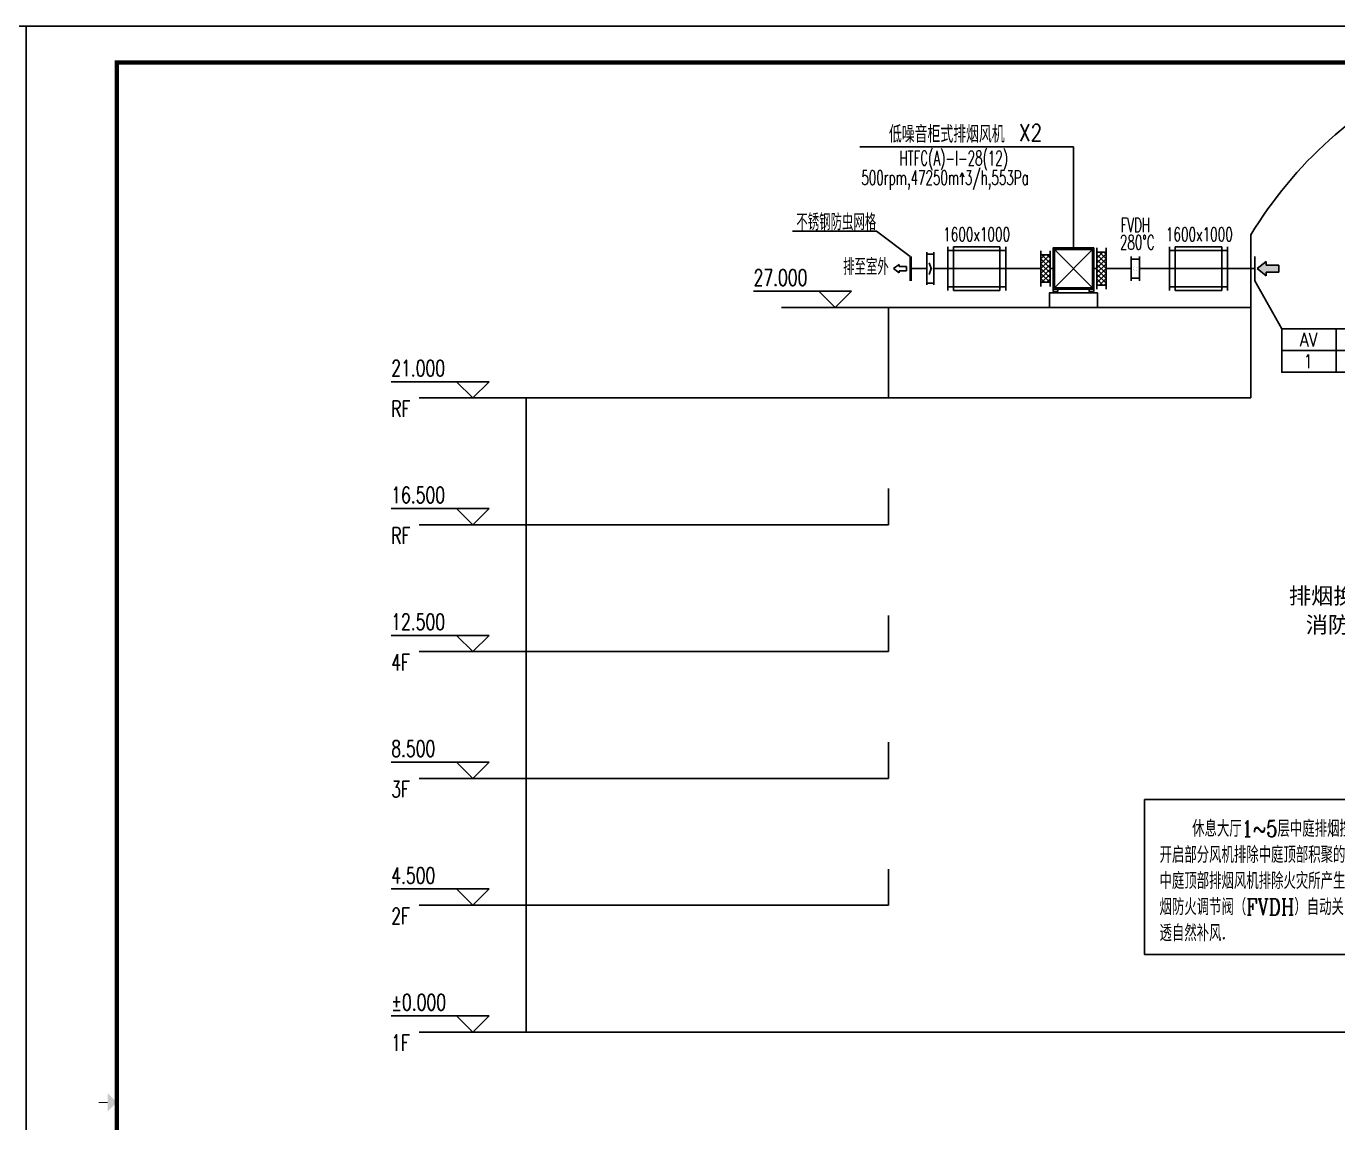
# Model space of a CAD drawing. Extents: x -345393 to -54719, y 203828 to 476815.
# Drawn here: x -177193 to -140995, y 298863 to 329124 of the extents above; entities that cross this region are included whole.
import ezdxf
from ezdxf.enums import TextEntityAlignment as Align

# ---------------------------------------------------------------- set-up
doc = ezdxf.new("R2010")
doc.units = 0
doc.header["$LTSCALE"] = 1000
doc.header["$MEASUREMENT"] = 0
doc.linetypes.add('HIDDEN', pattern=[0.375, 0.25, -0.125])
doc.layers.get('0').update_dxf_attribs({"color": 252, "linetype": 'CONTINUOUS'})
doc.layers.get('Defpoints').update_dxf_attribs({"color": 252, "linetype": 'CONTINUOUS'})
for name, color, linetype in [('PUB_DIM', 252, 'CONTINUOUS'), ('PUB_TEXT', 252, 'CONTINUOUS'), ('WINDOW', 252, 'CONTINUOUS'), ('图框', 252, 'CONTINUOUS'), ('暖通-风-法兰', 2, 'CONTINUOUS'), ('暖通-风-管径', 201, 'CONTINUOUS'), ('暖通-风-设备', 40, 'CONTINUOUS'), ('暖通-风-说明', 3, 'CONTINUOUS'), ('暖通-风-阀门', 7, 'CONTINUOUS'), ('暖通-风-风口标注', 3, 'CONTINUOUS'), ('暖通-风-风管', 4, 'CONTINUOUS')]:
    doc.layers.add(name, color=color, linetype=linetype)
doc.styles.add('_TCH_DIM', font='SIMPLEX', dxfattribs={"bigfont": 'GBCBIG'})
doc.styles.add('HT', font='simhei.ttf')
doc.styles.add('HZ-ZGBZ', font='romanc.shx', dxfattribs={"width": 0.65, "bigfont": '0hztxt.shx'})
doc.styles.add('HZTXT', font='tj-romans1.shx', dxfattribs={"width": 0.75, "bigfont": 'tj-hztxt1.shx'})
doc.styles.add('HZXY', font='romans.shx', dxfattribs={"bigfont": 'HZTXT.SHX'})
doc.styles.add('M-TEXT2', font='romanc.shx', dxfattribs={"width": 0.8, "bigfont": 'hzf.shx'})
doc.styles.add('NT1', font='tjromans.shx', dxfattribs={"width": 0.7, "bigfont": 'hztxt.shx'})
doc.styles.add('NT3', font='romans.shx', dxfattribs={"width": 0.65, "bigfont": 'hztxt.shx'})

# ---------------------------------------------------------------- blocks, each defined once
blk = doc.blocks.new('TJAD_TK_A1')
at = {"layer": '图框'}
for p, q in [((1341.38, 950.45), (500.38, 950.45)), ((500.38, 356.45), (500.38, 950.45)), ((1341.38, 356.45), (1341.38, 950.45))]:
    blk.add_line(p, q, dxfattribs=at)
at = {"layer": '图框', "const_width": 1.2}
blk.add_lwpolyline([(1331.38, 940.45), (525.38, 940.45), (525.38, 366.45), (1331.38, 366.45)], close=True, dxfattribs=at)
at = {"layer": '图框', "const_width": 0.3}
blk.add_lwpolyline([(522.88, 653.45), (520.38, 653.45)], dxfattribs=at)
at = {"layer": '图框'}
blk.add_solid([(522.88, 650.95), (522.88, 655.95), (525.38, 653.45)], dxfattribs=at)
blk = doc.blocks.new('JIANTOU')
blk.add_hatch(color=256).paths.add_polyline_path([(801, 325), (801, 650), (0, 0), (801, -650), (801, -325), (1927, -325), (1927, 325)])
for p, q in [((801, 650), (0, 0)), ((0, 0), (801, -650)), ((801, 650), (801, 325)), ((1927, 325), (801, 325)), ((1927, 325), (1927, -325)), ((1927, -325), (801, -325)), ((801, -325), (801, -650))]:
    blk.add_line(p, q)
blk = doc.blocks.new('fg_xsq02')
for p, q in [((-1, 0.6), (-1, -0.6)), ((-1, 0.5), (-0.8, 0.5)), ((-0.8, 0.6), (-0.8, -0.6)), ((0.8, 0.6), (-0.8, 0.6)), ((0.8, -0.6), (0.8, 0.6)), ((1, 0.5), (0.8, 0.5)), ((1, 0.6), (1, -0.6)), ((-1, -0.5), (-0.8, -0.5)), ((-0.8, -0.6), (0.8, -0.6)), ((1, -0.5), (0.8, -0.5))]:
    blk.add_line(p, q)
at = {"linetype": 'HIDDEN'}
for p, q in [((-0.8, 0.5), (0.8, 0.5)), ((-0.8, -0.5), (0.8, -0.5))]:
    blk.add_line(p, q, dxfattribs=at)
blk = doc.blocks.new('*U45', base_point=(-154774, 325241))
for p, q in [((-154874, 325641), (-154874, 324841)), ((-154874, 325641), (-154674, 325641)), ((-154674, 325641), (-154674, 324841)), ((-154794, 325241), (-154738, 325401)), ((-154794, 325241), (-154738, 325081)), ((-154874, 324841), (-154674, 324841))]:
    blk.add_line(p, q)
at = {"layer": '暖通-风-法兰'}
for p, q in [((-154874, 325691), (-154874, 324791)), ((-154674, 325691), (-154674, 324791))]:
    blk.add_line(p, q, dxfattribs=at)
blk = doc.blocks.new('*U46', base_point=(-154774, 325241))
at = {"layer": '暖通-风-阀门', "const_width": 34}
blk.add_lwpolyline([(-154771, 325241, 1), (-154737, 325241, 1)], format="xyb", close=True, dxfattribs=at)
at = {"layer": '暖通-风-阀门', "rotation": 180}
blk.add_blockref('*U45', (-154774, 325241), dxfattribs=at)

msp = doc.modelspace()

# ---------------------------------------------------------------- hatches: boundary and pattern name
at = {"layer": '暖通-风-说明'}
h = msp.add_hatch(dxfattribs=at)
h.set_pattern_fill('ANSI37', color=3, scale=30, style=0)
h.set_pattern_definition([(135, (-491425.73, 851686.205), (67.351921, 67.351921), []), (45, (-491425.73, 851686.205), (67.351921, -67.351921), [])])
h.paths.add_polyline_path([(-147644.91196, 322886.84059), (-147391.84104, 322886.84059), (-147391.84104, 321982.40695), (-147644.91196, 321982.40695)])
h = msp.add_hatch(dxfattribs=at)
h.set_pattern_fill('ANSI37', color=3, scale=30, style=0)
h.set_pattern_definition([(45, (194844.91, 851686.205), (-67.351921, 67.351921), []), (135, (194844.91, 851686.205), (-67.351921, -67.351921), [])])
h.paths.add_polyline_path([(-148935.90448, 322057.40695), (-149188.9754, 322057.40695), (-149188.9754, 322811.84059), (-148935.90448, 322811.84059)])

# ---------------------------------------------------------------- linework, layer by layer
at = {"layer": 'Defpoints'}
msp.add_lwpolyline([(-174692.68235, 328124.42876), (-102092.68235, 328124.42876), (-102092.68235, 270724.42876), (-174692.68235, 270724.42876)], close=True, dxfattribs=at)
at = {"layer": 'PUB_DIM'}
for p, q in [((-143392.68235, 323364.62377), (-143392.68235, 318864.62377)), ((-154418.28854, 321814.62377), (-157118.28854, 321814.62377)), ((-154868.28854, 321364.62377), (-155318.28854, 321814.62377)), ((-154868.28854, 321364.62377), (-154418.28854, 321814.62377)), ((-153392.68235, 321364.62377), (-156343.89473, 321364.62377)), ((-153392.68235, 321364.62377), (-143392.68235, 321364.62377)), ((-153392.68235, 321364.62377), (-153392.68235, 318864.62377)), ((-164418.28854, 319314.62377), (-167118.28854, 319314.62377)), ((-164868.28854, 318864.62377), (-165318.28854, 319314.62377)), ((-164868.28854, 318864.62377), (-164418.28854, 319314.62377)), ((-163392.68235, 318864.62377), (-166343.89473, 318864.62377)), ((-163392.68235, 318864.62377), (-143392.68235, 318864.62377)), ((-163392.68235, 318864.62377), (-163392.68235, 301364.62377)), ((-153392.68235, 315364.62377), (-153392.68235, 316364.62377)), ((-164418.28854, 315814.62377), (-167118.28854, 315814.62377)), ((-164868.28854, 315364.62377), (-165318.28854, 315814.62377)), ((-164868.28854, 315364.62377), (-164418.28854, 315814.62377)), ((-163392.68235, 315364.62377), (-166343.89473, 315364.62377)), ((-163392.68235, 315364.62377), (-153392.68235, 315364.62377)), ((-153392.68235, 311864.62377), (-153392.68235, 312864.62377)), ((-164418.28854, 312314.62377), (-167118.28854, 312314.62377)), ((-164868.28854, 311864.62377), (-165318.28854, 312314.62377)), ((-164868.28854, 311864.62377), (-164418.28854, 312314.62377)), ((-163392.68235, 311864.62377), (-166343.89473, 311864.62377)), ((-163392.68235, 311864.62377), (-153392.68235, 311864.62377)), ((-153392.68235, 308364.62377), (-153392.68235, 309364.62377)), ((-164418.28854, 308814.62377), (-167118.28854, 308814.62377)), ((-164868.28854, 308364.62377), (-165318.28854, 308814.62377)), ((-164868.28854, 308364.62377), (-164418.28854, 308814.62377)), ((-163392.68235, 308364.62377), (-166343.89473, 308364.62377)), ((-163392.68235, 308364.62377), (-153392.68235, 308364.62377)), ((-153392.68235, 304864.62377), (-153392.68235, 305864.62377)), ((-164418.28854, 305314.62377), (-167118.28854, 305314.62377)), ((-164868.28854, 304864.62377), (-165318.28854, 305314.62377)), ((-164868.28854, 304864.62377), (-164418.28854, 305314.62377)), ((-163392.68235, 304864.62377), (-166343.89473, 304864.62377)), ((-163392.68235, 304864.62377), (-153392.68235, 304864.62377)), ((-164418.28854, 301814.62377), (-167118.28854, 301814.62377)), ((-164868.28854, 301364.62377), (-165318.28854, 301814.62377)), ((-164868.28854, 301364.62377), (-164418.28854, 301814.62377)), ((-163392.68235, 301364.62377), (-166343.89473, 301364.62377)), ((-163392.68235, 301364.62377), (-113392.68235, 301364.62377))]:
    msp.add_line(p, q, dxfattribs=at)
msp.add_arc((-133422.75997, 317337.65777), 11650.05027, 115.252039717, 148.84641557, dxfattribs=at)
at = {"layer": 'WINDOW'}
msp.add_lwpolyline([(-147627.90822, 321764.62377), (-148952.90822, 321764.62377), (-148952.90822, 321364.62377), (-147627.90822, 321364.62377)], close=True, dxfattribs=at)
at = {"layer": '暖通-风-法兰'}
for p, q in [((-151759.97477, 322984.62377), (-151759.97477, 321884.62377)), ((-145639.51074, 322984.62377), (-145639.51074, 321884.62377)), ((-152797.74752, 322771.70377), (-152797.74752, 322097.54377)), ((-152772.81958, 322771.70377), (-152772.81958, 322097.54377)), ((-146693.03925, 322097.54377), (-146693.03925, 322771.70377)), ((-146693.03925, 322696.70377), (-146468.03925, 322696.70377)), ((-146468.03925, 322097.54377), (-146468.03925, 322771.70377)), ((-143280.18235, 322097.54377), (-143280.18235, 322771.70377)), ((-146693.03925, 322172.54377), (-146468.03925, 322172.54377))]:
    msp.add_line(p, q, dxfattribs=at)
at = {"layer": '暖通-风-法兰', "const_width": 3.75}
msp.add_lwpolyline([(-146674.28925, 322434.62377), (-146486.78925, 322434.62377)], dxfattribs=at)
for points in [[(-146636.78925, 322434.62377, -1), (-146524.28925, 322434.62377)], [(-146636.78925, 322434.62377, 1), (-146524.28925, 322434.62377)]]:
    msp.add_lwpolyline(points, format="xyb", dxfattribs=at)
at = {"layer": '暖通-风-设备', "color": 3}
for p, q in [((-148815.40822, 322967.12377), (-147765.40822, 321902.12377)), ((-148815.40822, 321902.12377), (-147765.40822, 322967.12377))]:
    msp.add_line(p, q, dxfattribs=at)
at = {"layer": '暖通-风-设备', "color": 5}
for points in [[(-147727.90822, 323004.62377), (-148852.90822, 323004.62377), (-148852.90822, 321864.62377), (-147727.90822, 321864.62377)], [(-148852.90822, 321864.62377), (-148722.10822, 321864.62377), (-148722.10822, 321808.22377), (-148852.90822, 321808.22377)], [(-148837.30822, 321808.22377), (-148737.70822, 321808.22377), (-148737.70822, 321764.62377), (-148837.30822, 321764.62377)], [(-147727.90822, 321864.62377), (-147858.70822, 321864.62377), (-147858.70822, 321808.22377), (-147727.90822, 321808.22377)], [(-147743.50822, 321808.22377), (-147843.10822, 321808.22377), (-147843.10822, 321764.62377), (-147743.50822, 321764.62377)]]:
    msp.add_lwpolyline(points, close=True, dxfattribs=at)
at = {"layer": '暖通-风-设备', "color": 3}
msp.add_lwpolyline([(-148815.40822, 321902.12377), (-147765.40822, 321902.12377), (-147765.40822, 322967.12377), (-148815.40822, 322967.12377)], close=True, dxfattribs=at)
at = {"layer": '暖通-风-说明'}
for p, q in [((-154188.26983, 325799.70134), (-148290.40822, 325799.70134)), ((-148290.40822, 323004.62377), (-148290.40822, 325799.70134)), ((-156044.04467, 323468.10081), (-153721.53985, 323468.10081)), ((-153721.53985, 323468.10081), (-152797.74752, 322771.70377)), ((-153253.96357, 322434.62377), (-153098.87027, 322548.67832)), ((-153098.87027, 322548.67832), (-153098.87027, 322491.65105)), ((-153253.96357, 322434.62377), (-153098.87027, 322320.56921)), ((-152901.77561, 322491.65105), (-153098.87027, 322491.65105)), ((-153098.87027, 322377.59649), (-153098.87027, 322320.56921)), ((-152901.77561, 322377.59649), (-153098.87027, 322377.59649)), ((-152901.77561, 322491.65105), (-152901.77561, 322377.59649))]:
    msp.add_line(p, q, dxfattribs=at)
at = {"layer": '暖通-风-说明', "color": 5}
for p, q in [((-149188.9754, 322929.62377), (-149188.9754, 321939.62377)), ((-148935.90448, 322929.62377), (-148935.90448, 321939.62377)), ((-147644.91196, 323004.62377), (-147644.91196, 321864.62377)), ((-147391.84104, 322886.84059), (-147644.91196, 322886.84059)), ((-147391.84104, 323004.62377), (-147391.84104, 321864.62377)), ((-149188.9754, 322811.84059), (-148935.90448, 322811.84059)), ((-149188.9754, 322057.40695), (-148935.90448, 322057.40695)), ((-147391.84104, 321982.40695), (-147644.91196, 321982.40695))]:
    msp.add_line(p, q, dxfattribs=at)
at = {"layer": '暖通-风-说明', "color": 4, "linetype": 'Continuous'}
msp.add_lwpolyline([(-146330.53359, 307785.19604), (-130454.8311, 307785.19604), (-130454.8311, 303509.3036), (-146330.53359, 303509.3036)], close=True, dxfattribs=at)
at = {"layer": '暖通-风-风口标注'}
for p, q in [((-142539.7741, 320775.90824), (-143280.18235, 322097.54377)), ((-141039.7741, 319575.90824), (-141039.7741, 320775.90824)), ((-138789.7741, 320175.90824), (-142539.7741, 320175.90824))]:
    msp.add_line(p, q, dxfattribs=at)
msp.add_lwpolyline([(-142539.7741, 320775.90824), (-142539.7741, 319575.90824), (-138789.7741, 319575.90824), (-138789.7741, 320775.90824)], close=True, dxfattribs=at)
at = {"layer": '暖通-风-风管'}
for p, q in [((-152339.26685, 322434.62377), (-152772.81958, 322434.62377)), ((-149188.9754, 322434.62377), (-152139.26685, 322434.62377)), ((-148852.90822, 322434.62377), (-148935.90448, 322434.62377)), ((-147644.91196, 322434.62377), (-147727.90822, 322434.62377))]:
    msp.add_line(p, q, dxfattribs=at)
for points in [[(-146693.03925, 322434.62377), (-147391.84104, 322434.62377)], [(-143280.18235, 322434.62377), (-146468.03925, 322434.62377)]]:
    msp.add_lwpolyline(points, dxfattribs=at)

# ---------------------------------------------------------------- block references
at = {"layer": '图框', "xscale": 100, "yscale": 100, "zscale": 100}
for p in [(-311330.59827, 234079.50806), (-227230.59827, 234079.50806)]:
    msp.add_blockref('TJAD_TK_A1', p, dxfattribs=at)
at = {"layer": '暖通-风-设备', "xscale": 800, "yscale": 1000, "zscale": 800, "rotation": 359.9999999999958}
for p in [(-150959.97477, 322434.62377), (-144839.51074, 322434.62377)]:
    msp.add_blockref('fg_xsq02', p, dxfattribs=at)
at = {"layer": '暖通-风-说明', "xscale": 0.3077123649418354, "yscale": 0.3077123649418354, "zscale": 0.3077123658424409}
msp.add_blockref('JIANTOU', (-143216.45473, 322434.62377), dxfattribs=at)
at = {"layer": '暖通-风-阀门'}
msp.add_blockref('*U46', (-152239.26685, 322434.62377), dxfattribs=at)

# ---------------------------------------------------------------- texts
at = {"layer": 'PUB_TEXT', "style": '_TCH_DIM', "width": 0.705882}
for s, p in [('27.000', (-157118.28854, 321964.62377)), ('21.000', (-167118.28854, 319464.62377)), ('RF', (-167118.28854, 318344.07863)), ('16.500', (-167118.28854, 315964.62377)), ('RF', (-167118.28854, 314844.07863)), ('12.500', (-167118.28854, 312464.62377)), ('4F', (-167118.28854, 311344.07863)), ('8.500', (-167118.28854, 308964.62377)), ('3F', (-167118.28854, 307844.07863)), ('4.500', (-167118.28854, 305464.62377)), ('2F', (-167118.28854, 304344.07863)), ('%%P0.000', (-167118.28854, 301964.62377)), ('1F', (-167118.28854, 300844.07863))]:
    msp.add_text(s, height=446.25, dxfattribs=at).set_placement(p)
at = {"layer": '暖通-风-管径', "style": 'NT3', "width": 0.65}
for p in [(-150961.92411, 323382.58878), (-144816.50357, 323382.58878)]:
    msp.add_text('1600x1000', height=375, dxfattribs=at).set_placement(p, align=Align.MIDDLE)
at = {"layer": '暖通-风-说明'}
for s, height, style, width, p in [('低噪音柜式排烟风机', 466.666667, 'HZTXT', 0.8, (-153381.80999, 325910.9249)), ('X2', 466.666667, 'HZTXT', 0.8, (-149793.5201, 325953.07655)), ('HTFC(A)-I-28(12)', 400, 'HZ-ZGBZ', 0.6, (-153093.37088, 325285.01268)), ('500rpm,47250m^ 3/h,553Pa', 400, 'HZ-ZGBZ', 0.6, (-154143.21782, 324743.82207)), ('FVDH', 400, 'HZ-ZGBZ', 0.6, (-146989.53512, 323439.57161)), ('280%%dC', 400, 'HZ-ZGBZ', 0.6, (-147006.57063, 322960.04155)), ('排至室外', 450, 'NT1', 0.7, (-154646.8023, 322258.9111))]:
    msp.add_text(s, height=height, dxfattribs=dict(at, style=style, width=width)).set_placement(p)
at = {"layer": '暖通-风-说明', "style": 'NT1', "width": 0.7}
msp.add_text('不锈钢防虫网格', height=450, dxfattribs=at).set_placement((-154835.23579, 323741.33123), align=Align.MIDDLE)
at = {"layer": '暖通-风-说明', "style": 'HT'}
for s, p in [('排烟换气次数按4次/小时计算', (-142346.60852, 313182.23594)), ('消防排烟量：156000m^ 3/h', (-141880.40074, 312382.23594))]:
    msp.add_text(s, height=450, dxfattribs=at).set_placement(p)
at = {"layer": '暖通-风-说明', "linetype": 'Continuous', "insert": (-145914.36867, 307203.23681, -1091.62933), "char_height": 450, "width": 15000, "attachment_point": 1, "line_spacing_factor": 0.96, "style": 'M-TEXT2'}
msp.add_mtext('\\pi900,t7922.14;休息大厅1~5层中庭排烟控制原理：中庭的机械排烟系统兼作平时的机械排风系统，平时可开启部分风机排除中庭顶部积聚的污浊空气。火灾时，消控中心根据火灾信号远程开启或手动开启中庭顶部排烟风机排除火灾所产生的烟气，当风管内的烟气温度达到280%%DC时，排烟风管上的排烟防火调节阀（FVDH）自动关闭，输出信号，并连锁关闭排烟风机。消防排烟时采用外门、窗渗透自然补风.', dxfattribs=at)
at = {"layer": '暖通-风-风口标注', "style": 'HZXY'}
for s, width, p in [('AV', 0.85, (-141801.41572, 320475.56722)), ('1', 0.7, (-141813.45029, 319875.56722))]:
    msp.add_text(s, height=375, dxfattribs=dict(at, width=width)).set_placement(p, align=Align.MIDDLE)

doc.saveas('drawing.dxf')
